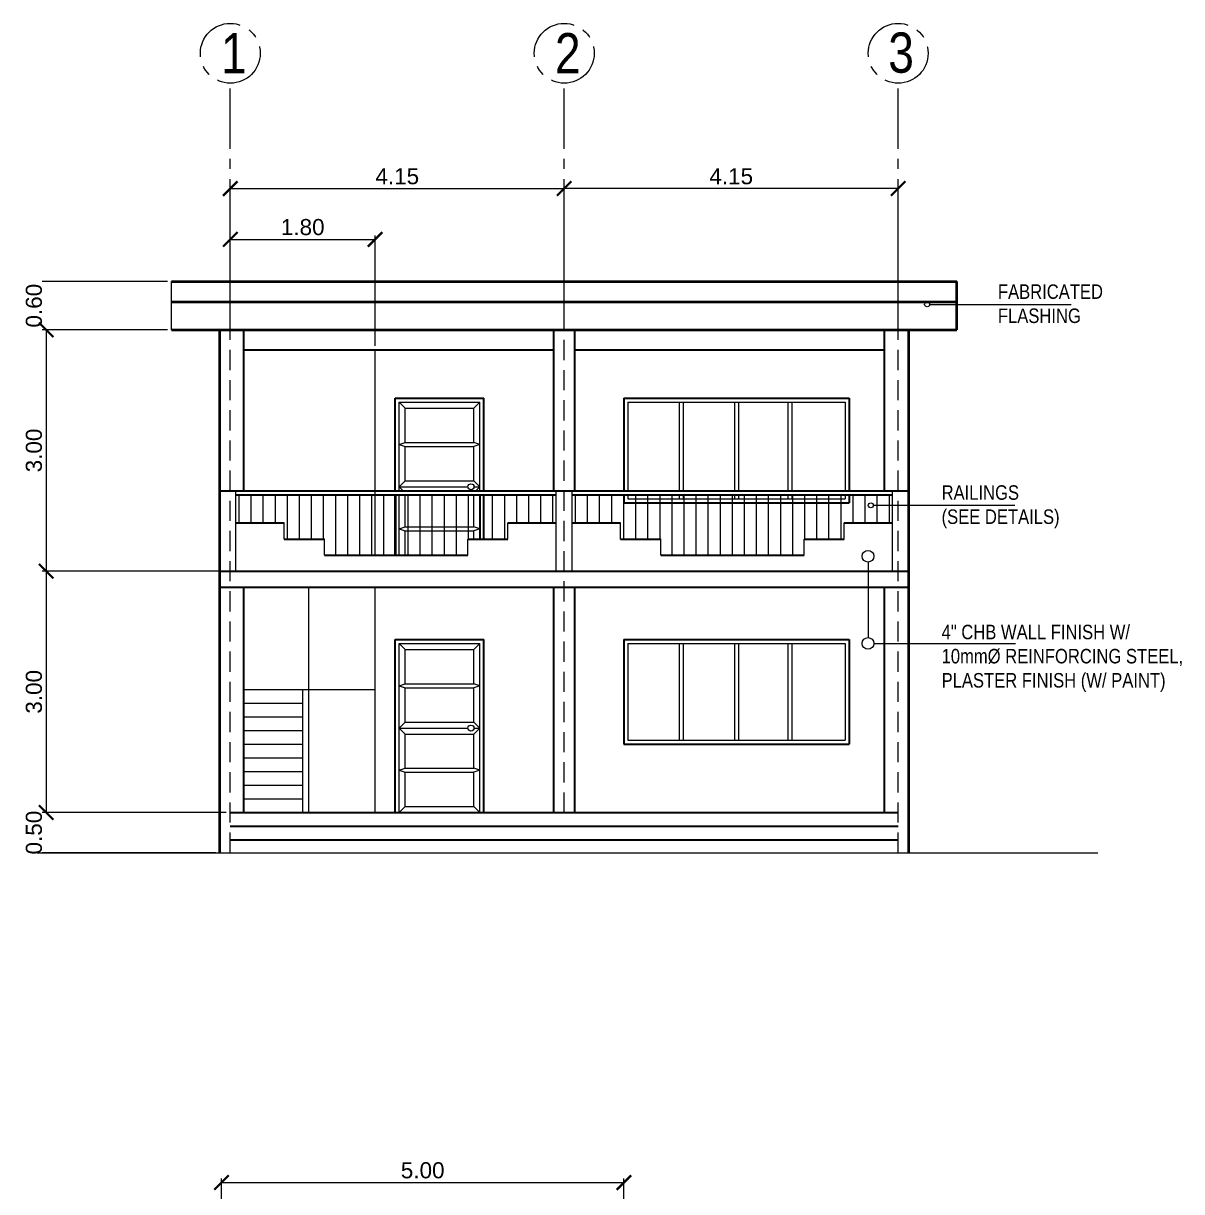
# Model space of a CAD drawing. Header units: metres. Extents: x -460 to 31334, y -1777 to 24987.
# Drawn here: x 162.92 to 177.31, y -766.1 to -751.57 of the extents above; entities that cross this region are included whole.
import ezdxf

# ---------------------------------------------------------------- set-up
doc = ezdxf.new("R2010")
doc.units = ezdxf.units.M
doc.header["$MEASUREMENT"] = 0
doc.linetypes.add('CENTER2', pattern=[1.125, 0.75, -0.125, 0.125, -0.125])
doc.linetypes.add('DASHED2', pattern=[0.375, 0.25, -0.125])
doc.layers.get('Defpoints').update_dxf_attribs({"color": 2})
doc.layers.add('01 FURNITURE', color=8, linetype='Continuous')
doc.layers.add('Anno_Flr. Level', color=1, linetype='Continuous')
doc.layers.add('Arch_Door', color=1, linetype='Continuous', lineweight=18)
doc.layers.add('DIM', color=8, linetype='Continuous', lineweight=5)
doc.styles.add('AN100', font='ARIALN.TTF', dxfattribs={"height": 0.25})
doc.styles.get("Standard").update_dxf_attribs({"font": 'arial.ttf'})
doc.dimstyles.new('elev', dxfattribs={"dimtxt": 0.2, "dimasz": 0.18, "dimexe": 0.05, "dimexo": 0.05, "dimgap": 0.05, "dimtad": 1, "dimzin": 0, "dimdsep": 46, "dimtxsty": 'Standard', "dimblk": 'ARCHTICK', "dimcen": 0.025, "dimclrd": 256, "dimclre": 256, "dimadec": 0, "dimazin": 0, "dimtfac": 1, "dimtix": 1, "dimtofl": 0, "dimtmove": 0, "dimatfit": 3, "dimldrblk": 'ARCHTICK', "dimfxl": 0.1, "dimtolj": 1, "dimtzin": 0, "dimlwd": -1, "dimlwe": -1, "dimarcsym": 0})

# ---------------------------------------------------------------- blocks, each defined once
blk = doc.blocks.new('_ArchTick')
at = {"color": 0, "linetype": 'ByBlock', "const_width": 0.15}
blk.add_lwpolyline([(-0.5, -0.5), (0.5, 0.5)], dxfattribs=at)
blk = doc.blocks.new('*D326')
at = {"layer": 'Defpoints', "color": 0, "transparency": 16777216}
for p in [(169.639, -753.628), (165.489, -755.384), (169.639, -755.384)]:
    blk.add_point(p, dxfattribs=at)
at = {"layer": 'DIM', "transparency": 16777216}
for p, q in [((165.489, -755.334), (165.489, -753.578)), ((169.639, -755.334), (169.639, -753.578)), ((165.489, -753.628), (169.639, -753.628))]:
    blk.add_line(p, q, dxfattribs=at)
at = {"layer": 'DIM', "transparency": 16777216, "xscale": 0.18, "yscale": 0.18, "zscale": 0.18, "rotation": 180}
blk.add_blockref('_ArchTick', (165.489, -753.628), dxfattribs=at)
at = {"layer": 'DIM', "transparency": 16777216, "xscale": 0.18, "yscale": 0.18, "zscale": 0.18}
blk.add_blockref('_ArchTick', (169.639, -753.628), dxfattribs=at)
at = {"layer": 'DIM', "color": 0, "lineweight": 9, "transparency": 16777216, "insert": (167.564, -753.476), "char_height": 0.2, "attachment_point": 5}
blk.add_mtext('\\A1;4.15', dxfattribs=at)
blk = doc.blocks.new('*D327')
at = {"layer": 'Defpoints', "color": 0, "transparency": 16777216}
for p in [(169.639, -753.628), (169.639, -755.384), (173.789, -755.384)]:
    blk.add_point(p, dxfattribs=at)
at = {"layer": 'DIM', "transparency": 16777216}
for p, q in [((169.639, -755.334), (169.639, -753.578)), ((173.789, -755.334), (173.789, -753.578)), ((173.789, -753.628), (169.639, -753.628))]:
    blk.add_line(p, q, dxfattribs=at)
at = {"layer": 'DIM', "transparency": 16777216, "xscale": 0.18, "yscale": 0.18, "zscale": 0.18, "rotation": 180}
blk.add_blockref('_ArchTick', (169.639, -753.628), dxfattribs=at)
at = {"layer": 'DIM', "transparency": 16777216, "xscale": 0.18, "yscale": 0.18, "zscale": 0.18}
blk.add_blockref('_ArchTick', (173.789, -753.628), dxfattribs=at)
at = {"layer": 'DIM', "color": 0, "lineweight": 9, "transparency": 16777216, "insert": (171.714, -753.476), "char_height": 0.2, "attachment_point": 5}
blk.add_mtext('\\A1;4.15', dxfattribs=at)
blk = doc.blocks.new('*D328')
at = {"layer": 'Defpoints', "color": 0, "transparency": 16777216}
for p in [(165.489, -758.384), (163.201, -761.384), (165.489, -761.384)]:
    blk.add_point(p, dxfattribs=at)
at = {"layer": 'DIM', "transparency": 16777216}
for p, q in [((165.439, -758.384), (163.151, -758.384)), ((163.201, -758.384), (163.201, -761.384)), ((165.439, -761.384), (163.151, -761.384))]:
    blk.add_line(p, q, dxfattribs=at)
at = {"layer": 'DIM', "transparency": 16777216, "xscale": 0.18, "yscale": 0.18, "zscale": 0.18}
for p, rotation in [((163.201, -758.384), 90), ((163.201, -761.384), 270)]:
    blk.add_blockref('_ArchTick', p, dxfattribs=dict(at, rotation=rotation))
at = {"layer": 'DIM', "color": 0, "lineweight": 9, "transparency": 16777216, "insert": (163.049, -759.884), "char_height": 0.2, "attachment_point": 5, "rotation": 90}
blk.add_mtext('\\A1;3.00', dxfattribs=at)
blk = doc.blocks.new('*D329')
at = {"layer": 'Defpoints', "color": 0, "transparency": 16777216}
for p in [(165.359, -761.384), (163.201, -761.884), (165.359, -761.884)]:
    blk.add_point(p, dxfattribs=at)
at = {"layer": 'DIM', "transparency": 16777216}
for p, q in [((165.309, -761.384), (163.151, -761.384)), ((165.309, -761.884), (163.151, -761.884))]:
    blk.add_line(p, q, dxfattribs=at)
at = {"layer": 'DIM', "color": 0, "lineweight": 9, "transparency": 16777216, "insert": (163.049, -761.634), "char_height": 0.2, "attachment_point": 5, "rotation": 90}
blk.add_mtext('\\A1;0.50', dxfattribs=at)
blk = doc.blocks.new('*D330')
at = {"layer": 'Defpoints', "color": 0, "transparency": 16777216}
for p in [(167.289, -754.26), (165.489, -755.384), (167.289, -755.634)]:
    blk.add_point(p, dxfattribs=at)
at = {"layer": 'DIM', "transparency": 16777216}
for p, q in [((165.489, -755.334), (165.489, -754.21)), ((165.489, -754.26), (167.289, -754.26)), ((167.289, -755.584), (167.289, -754.21))]:
    blk.add_line(p, q, dxfattribs=at)
at = {"layer": 'DIM', "transparency": 16777216, "xscale": 0.18, "yscale": 0.18, "zscale": 0.18, "rotation": 180}
blk.add_blockref('_ArchTick', (165.489, -754.26), dxfattribs=at)
at = {"layer": 'DIM', "transparency": 16777216, "xscale": 0.18, "yscale": 0.18, "zscale": 0.18}
blk.add_blockref('_ArchTick', (167.289, -754.26), dxfattribs=at)
at = {"layer": 'DIM', "color": 0, "lineweight": 9, "transparency": 16777216, "insert": (166.389, -754.108), "char_height": 0.2, "attachment_point": 5}
blk.add_mtext('\\A1;1.80', dxfattribs=at)
blk = doc.blocks.new('*D333')
at = {"layer": 'Defpoints', "color": 0, "transparency": 16777216}
for p in [(164.759, -755.384), (163.201, -758.384), (165.359, -758.384)]:
    blk.add_point(p, dxfattribs=at)
at = {"layer": 'DIM', "transparency": 16777216}
for p, q in [((164.709, -755.384), (163.151, -755.384)), ((163.201, -755.384), (163.201, -758.384)), ((165.309, -758.384), (163.151, -758.384))]:
    blk.add_line(p, q, dxfattribs=at)
at = {"layer": 'DIM', "transparency": 16777216, "xscale": 0.18, "yscale": 0.18, "zscale": 0.18}
for p, rotation in [((163.201, -755.384), 90), ((163.201, -758.384), 270)]:
    blk.add_blockref('_ArchTick', p, dxfattribs=dict(at, rotation=rotation))
at = {"layer": 'DIM', "color": 0, "lineweight": 9, "transparency": 16777216, "insert": (163.049, -756.884), "char_height": 0.2, "attachment_point": 5, "rotation": 90}
blk.add_mtext('\\A1;3.00', dxfattribs=at)
blk = doc.blocks.new('*D334')
at = {"layer": 'Defpoints', "color": 0, "transparency": 16777216}
for p in [(170.38, -765.985), (165.38, -767.403), (170.38, -768.803)]:
    blk.add_point(p, dxfattribs=at)
at = {"layer": 'DIM', "transparency": 16777216}
for p, q in [((165.38, -767.353), (165.38, -765.935)), ((165.38, -765.985), (170.38, -765.985)), ((170.38, -768.753), (170.38, -765.935))]:
    blk.add_line(p, q, dxfattribs=at)
at = {"layer": 'DIM', "transparency": 16777216, "xscale": 0.18, "yscale": 0.18, "zscale": 0.18, "rotation": 180}
blk.add_blockref('_ArchTick', (165.38, -765.985), dxfattribs=at)
at = {"layer": 'DIM', "transparency": 16777216, "xscale": 0.18, "yscale": 0.18, "zscale": 0.18}
blk.add_blockref('_ArchTick', (170.38, -765.985), dxfattribs=at)
at = {"layer": 'DIM', "color": 0, "lineweight": 9, "transparency": 16777216, "insert": (167.88, -765.833), "char_height": 0.2, "attachment_point": 5}
blk.add_mtext('\\A1;5.00', dxfattribs=at)
blk = doc.blocks.new('*D416')
at = {"layer": 'Defpoints', "color": 0, "transparency": 16777216}
for p in [(164.759, -754.784), (163.201, -755.384), (164.759, -755.384)]:
    blk.add_point(p, dxfattribs=at)
at = {"layer": 'DIM', "transparency": 16777216}
for p, q in [((164.709, -754.784), (163.151, -754.784)), ((164.709, -755.384), (163.151, -755.384))]:
    blk.add_line(p, q, dxfattribs=at)
at = {"layer": 'DIM', "color": 0, "lineweight": 9, "transparency": 16777216, "insert": (163.049, -755.084), "char_height": 0.2, "attachment_point": 5, "rotation": 90}
blk.add_mtext('\\A1;0.60', dxfattribs=at)

msp = doc.modelspace()

# ---------------------------------------------------------------- linework, layer by layer
at = {"color": 8, "linetype": 'DASHED2', "ltscale": 0.5}
msp.add_line((167.58917, -757.33447), (167.63679, -757.38447), dxfattribs=at)
at = {"layer": '01 FURNITURE', "color": 18, "linetype": 'CENTER2', "lineweight": 9, "true_color": 0x000000}
for p, q in [((165.48917, -755.38447), (165.48917, -752.31838)), ((169.63917, -755.38447), (169.63917, -752.31838)), ((173.78917, -755.38447), (173.78917, -752.31838))]:
    msp.add_line(p, q, dxfattribs=at)
at = {"layer": '01 FURNITURE', "color": 4, "lineweight": 40}
for p, q in [((164.75917, -754.78447), (174.51917, -754.78447)), ((174.51917, -755.38447), (174.51917, -754.78447)), ((164.75917, -755.03447), (174.51917, -755.03447)), ((164.75917, -755.38447), (174.51917, -755.38447))]:
    msp.add_line(p, q, dxfattribs=at)
at = {"layer": '01 FURNITURE', "color": 4, "lineweight": 9}
msp.add_line((164.75917, -755.38447), (164.75917, -754.78447), dxfattribs=at)
at = {"layer": '01 FURNITURE', "color": 18, "lineweight": 9, "true_color": 0x000000}
for p, q in [((174.17888, -755.06804), (175.93903, -755.06804)), ((173.47916, -757.56549), (175.23931, -757.56549))]:
    msp.add_line(p, q, dxfattribs=at)
at = {"layer": '01 FURNITURE', "color": 250, "linetype": 'DASHED2', "lineweight": 9}
for p, q in [((165.48917, -761.88447), (165.48917, -755.38447)), ((169.63917, -761.38447), (169.63917, -755.38447)), ((173.78917, -761.88447), (173.78917, -755.38447))]:
    msp.add_line(p, q, dxfattribs=at)
at = {"layer": '01 FURNITURE', "color": 1, "lineweight": 30}
for p, q in [((165.65917, -757.38447), (165.65917, -755.38447)), ((169.50917, -757.38447), (169.50917, -755.38447)), ((169.76917, -757.38447), (169.76917, -755.38447)), ((173.61917, -757.38447), (173.61917, -755.38447)), ((165.65917, -755.63447), (169.50917, -755.63447)), ((169.76917, -755.63447), (173.61917, -755.63447)), ((165.35917, -761.88447), (165.35917, -757.38447)), ((165.55917, -757.78447), (166.15917, -757.78447)), ((168.93917, -757.78447), (169.53917, -757.78447)), ((169.73917, -757.78447), (170.33917, -757.78447)), ((173.11917, -757.78447), (173.71917, -757.78447)), ((166.15917, -757.98447), (166.65917, -757.98447)), ((168.43917, -757.98447), (168.93917, -757.98447)), ((170.33917, -757.98447), (170.83917, -757.98447)), ((172.61917, -757.98447), (173.11917, -757.98447)), ((166.65917, -758.18447), (168.43917, -758.18447)), ((170.83917, -758.18447), (172.61917, -758.18447)), ((165.35917, -758.38447), (173.91917, -758.38447)), ((165.35917, -758.58447), (173.91917, -758.58447)), ((165.65917, -761.38447), (165.65917, -758.58447)), ((169.50917, -761.38447), (169.50917, -758.58447)), ((169.76917, -761.38447), (169.76917, -758.58447)), ((173.61917, -761.38447), (173.61917, -758.58447)), ((165.48917, -761.38447), (173.78917, -761.38447)), ((165.48917, -761.55447), (173.78917, -761.55447)), ((165.48917, -761.72447), (173.78917, -761.72447))]:
    msp.add_line(p, q, dxfattribs=at)
at = {"layer": '01 FURNITURE', "color": 250, "lineweight": 9}
for p, q in [((167.28917, -758.18447), (167.28917, -755.63447)), ((165.55917, -758.38447), (165.55917, -757.38447)), ((169.53917, -758.38447), (169.53917, -757.38447)), ((169.73917, -758.38447), (169.73917, -757.38447)), ((173.71917, -758.38447), (173.71917, -757.38447)), ((166.15917, -757.98447), (166.15917, -757.78447)), ((168.93917, -757.98447), (168.93917, -757.78447)), ((170.33917, -757.98447), (170.33917, -757.78447)), ((173.11917, -757.98447), (173.11917, -757.78447)), ((166.65917, -758.18447), (166.65917, -757.98094)), ((168.43917, -758.18447), (168.43917, -757.98447)), ((170.83917, -758.18447), (170.83917, -757.98094)), ((172.61917, -758.18447), (172.61917, -757.98447)), ((166.46417, -761.38447), (166.46417, -758.58447)), ((167.28917, -761.38447), (167.28917, -758.58447)), ((165.65917, -759.85447), (167.28917, -759.85447)), ((166.38917, -761.38447), (166.38917, -759.85447)), ((165.65917, -760.02447), (166.38917, -760.02447)), ((165.65917, -760.19447), (166.38917, -760.19447)), ((165.65917, -760.36447), (166.38917, -760.36447)), ((165.65917, -760.53447), (166.38917, -760.53447)), ((165.65917, -760.70447), (166.38917, -760.70447)), ((165.65917, -760.87447), (166.38917, -760.87447)), ((165.65917, -761.04447), (166.38917, -761.04447)), ((165.65917, -761.21447), (166.38917, -761.21447))]:
    msp.add_line(p, q, dxfattribs=at)
at = {"layer": '01 FURNITURE', "color": 3, "lineweight": 30}
for p, q in [((167.53917, -756.23447), (168.63917, -756.23447)), ((167.53917, -757.38447), (167.53917, -756.23447)), ((168.63917, -757.38447), (168.63917, -756.23447)), ((170.37917, -756.23447), (173.17917, -756.23447)), ((170.37917, -756.23447), (170.37917, -757.38447)), ((173.17917, -756.23447), (173.17917, -757.38447)), ((165.35917, -757.38447), (173.91917, -757.38447)), ((165.55917, -757.43447), (169.53917, -757.43447)), ((167.53917, -758.18447), (167.53917, -757.43447)), ((168.63917, -757.98447), (168.63917, -757.43447)), ((169.73917, -757.43447), (173.71917, -757.43447)), ((170.37917, -757.43447), (170.37917, -757.53447)), ((173.17917, -757.43447), (173.17917, -757.53447)), ((170.37917, -757.53447), (173.17917, -757.53447)), ((167.53917, -759.23447), (168.63917, -759.23447)), ((167.53917, -761.38447), (167.53917, -759.23447)), ((168.63917, -761.38447), (168.63917, -759.23447)), ((170.37917, -759.23447), (173.17917, -759.23447)), ((170.37917, -759.23447), (170.37917, -760.53447)), ((173.17917, -759.23447), (173.17917, -760.53447)), ((170.37917, -760.53447), (173.17917, -760.53447))]:
    msp.add_line(p, q, dxfattribs=at)
at = {"layer": '01 FURNITURE', "color": 1, "lineweight": 18}
for p, q in [((167.58917, -756.28447), (168.58917, -756.28447)), ((167.58917, -757.38447), (167.58917, -756.28447)), ((168.58917, -757.38447), (168.58917, -756.28447)), ((170.42917, -756.28447), (173.12917, -756.28447)), ((170.42917, -756.28447), (170.42917, -757.38447)), ((171.06667, -756.28447), (171.06667, -757.38447)), ((171.11667, -756.28447), (171.11667, -757.38447)), ((171.75417, -756.28447), (171.75417, -757.38447)), ((171.80417, -756.28447), (171.80417, -757.38447)), ((172.41667, -756.28447), (172.41667, -757.38447)), ((172.46667, -756.28447), (172.46667, -757.38447)), ((173.12917, -756.28447), (173.12917, -757.38447)), ((167.58917, -758.18447), (167.58917, -757.43447)), ((168.58917, -757.98447), (168.58917, -757.43447)), ((170.42917, -757.43447), (170.42917, -757.48447)), ((170.42917, -757.48447), (173.12917, -757.48447)), ((171.06667, -757.43447), (171.06667, -757.48447)), ((171.11667, -757.43447), (171.11667, -757.48447)), ((171.75417, -757.43447), (171.75417, -757.48447)), ((171.80417, -757.43447), (171.80417, -757.48447)), ((172.41667, -757.43447), (172.41667, -757.48447)), ((172.46667, -757.43447), (172.46667, -757.48447)), ((173.12917, -757.43447), (173.12917, -757.48447)), ((167.58917, -761.38447), (167.58917, -759.28447)), ((167.58917, -759.28447), (168.58917, -759.28447)), ((168.58917, -761.38447), (168.58917, -759.28447)), ((170.42917, -759.28447), (173.12917, -759.28447)), ((170.42917, -759.28447), (170.42917, -760.48447)), ((171.06667, -759.28447), (171.06667, -760.48447)), ((171.11667, -759.28447), (171.11667, -760.48447)), ((171.75417, -759.28447), (171.75417, -760.48447)), ((171.80417, -759.28447), (171.80417, -760.48447)), ((172.41667, -759.28447), (172.41667, -760.48447)), ((172.46667, -759.28447), (172.46667, -760.48447)), ((173.12917, -759.28447), (173.12917, -760.48447)), ((170.42917, -760.48447), (173.12917, -760.48447))]:
    msp.add_line(p, q, dxfattribs=at)
at = {"layer": '01 FURNITURE', "color": 3, "lineweight": 20}
for p, q in [((167.66417, -756.35947), (167.58917, -756.28447)), ((168.51417, -756.35947), (168.58917, -756.28447)), ((167.66417, -756.35947), (168.51417, -756.35947)), ((167.66417, -756.78447), (167.66417, -756.35947)), ((168.51417, -756.78447), (168.51417, -756.35947)), ((167.58917, -756.80947), (167.66417, -756.78447)), ((167.58917, -756.80947), (167.66417, -756.83447)), ((167.66417, -756.78447), (168.51417, -756.78447)), ((167.66417, -757.25947), (167.66417, -756.83447)), ((167.66417, -756.83447), (168.51417, -756.83447)), ((168.58917, -756.80947), (168.51417, -756.78447)), ((168.58917, -756.80947), (168.51417, -756.83447)), ((168.51417, -757.25947), (168.51417, -756.83447)), ((167.58917, -757.33447), (167.66417, -757.25947)), ((167.58917, -757.33447), (168.44307, -757.33447)), ((167.63917, -757.38447), (167.58917, -757.33447)), ((167.66417, -757.25947), (168.51417, -757.25947)), ((168.51417, -757.25947), (168.58917, -757.33447)), ((168.5164, -757.33447), (168.58917, -757.33447)), ((168.58917, -757.33447), (168.53917, -757.38447)), ((167.66417, -757.83447), (167.66417, -757.43447)), ((168.51417, -757.83447), (168.51417, -757.43447)), ((167.58917, -757.85947), (167.66417, -757.83447)), ((167.58917, -757.85947), (167.66417, -757.88447)), ((167.66417, -757.83447), (168.51417, -757.83447)), ((167.66417, -758.18447), (167.66417, -757.88447)), ((167.66417, -757.88447), (168.51417, -757.88447)), ((168.58917, -757.85947), (168.51417, -757.83447)), ((168.58917, -757.85947), (168.51417, -757.88447)), ((168.51417, -757.98447), (168.51417, -757.88447)), ((167.66417, -759.35947), (167.58917, -759.28447)), ((167.66417, -759.35947), (168.51417, -759.35947)), ((167.66417, -759.78447), (167.66417, -759.35947)), ((168.51417, -759.35947), (168.58917, -759.28447)), ((168.51417, -759.78447), (168.51417, -759.35947)), ((167.58917, -759.80947), (167.66417, -759.78447)), ((167.58917, -759.80947), (167.66417, -759.83447)), ((167.66417, -759.78447), (168.51417, -759.78447)), ((168.58917, -759.80947), (168.51417, -759.78447)), ((168.58917, -759.80947), (168.51417, -759.83447)), ((167.66417, -760.25947), (167.66417, -759.83447)), ((167.66417, -759.83447), (168.51417, -759.83447)), ((168.51417, -760.25947), (168.51417, -759.83447)), ((167.58917, -760.33447), (167.66417, -760.25947)), ((167.66417, -760.25947), (168.51417, -760.25947)), ((168.51417, -760.25947), (168.58917, -760.33447)), ((167.58917, -760.33447), (168.44307, -760.33447)), ((167.66417, -760.40947), (167.58917, -760.33447)), ((168.58917, -760.33447), (168.51417, -760.40947)), ((168.5164, -760.33447), (168.58917, -760.33447)), ((167.66417, -760.83447), (167.66417, -760.40947)), ((167.66417, -760.40947), (168.51417, -760.40947)), ((168.51417, -760.83447), (168.51417, -760.40947)), ((167.58917, -760.85947), (167.66417, -760.83447)), ((167.66417, -760.83447), (168.51417, -760.83447)), ((168.58917, -760.85947), (168.51417, -760.83447)), ((167.58917, -760.85947), (167.66417, -760.88447)), ((167.66417, -761.30947), (167.66417, -760.88447)), ((167.66417, -760.88447), (168.51417, -760.88447)), ((168.58917, -760.85947), (168.51417, -760.88447)), ((168.51417, -761.30947), (168.51417, -760.88447)), ((167.58917, -761.38447), (167.66417, -761.30947)), ((167.66417, -761.30947), (168.51417, -761.30947)), ((168.58917, -761.38447), (168.51417, -761.30947))]:
    msp.add_line(p, q, dxfattribs=at)
at = {"layer": '01 FURNITURE', "color": 4, "lineweight": 20}
for p, q in [((165.59917, -757.78447), (165.59917, -757.43447)), ((165.74917, -757.78447), (165.74917, -757.43447)), ((165.89917, -757.78447), (165.89917, -757.43447)), ((166.04917, -757.78447), (166.04917, -757.43447)), ((166.19917, -757.98447), (166.19917, -757.43447)), ((166.34917, -757.98447), (166.34917, -757.43447)), ((166.49917, -757.98447), (166.49917, -757.43447)), ((166.64917, -757.98447), (166.64917, -757.43447)), ((166.79917, -758.18447), (166.79917, -757.43447)), ((166.94917, -758.18447), (166.94917, -757.43447)), ((167.09917, -758.18447), (167.09917, -757.43447)), ((167.24917, -758.18447), (167.24917, -757.43447)), ((167.39917, -758.18447), (167.39917, -757.43447)), ((167.54917, -758.18447), (167.54917, -757.43447)), ((167.69917, -758.18447), (167.69917, -757.43447)), ((167.84917, -758.18447), (167.84917, -757.43447)), ((167.99917, -758.18447), (167.99917, -757.43447)), ((168.14917, -758.18447), (168.14917, -757.43447)), ((168.29917, -758.18447), (168.29917, -757.43447)), ((168.44917, -757.98447), (168.44917, -757.43447)), ((168.59917, -757.98447), (168.59917, -757.43447)), ((168.74917, -757.98447), (168.74917, -757.43447)), ((168.89917, -757.98447), (168.89917, -757.43447)), ((169.04917, -757.78447), (169.04917, -757.43447)), ((169.19917, -757.78447), (169.19917, -757.43447)), ((169.34917, -757.78447), (169.34917, -757.43447)), ((169.49917, -757.78447), (169.49917, -757.43447)), ((169.77917, -757.78447), (169.77917, -757.43447)), ((169.92917, -757.78447), (169.92917, -757.43447)), ((170.07917, -757.78447), (170.07917, -757.43447)), ((170.22917, -757.78447), (170.22917, -757.43447)), ((170.37917, -757.98447), (170.37917, -757.43447)), ((170.52917, -757.98447), (170.52917, -757.43447)), ((170.67917, -757.98447), (170.67917, -757.43447)), ((170.82917, -757.98447), (170.82917, -757.43447)), ((170.97917, -758.18447), (170.97917, -757.43447)), ((171.12917, -758.18447), (171.12917, -757.43447)), ((171.27917, -758.18447), (171.27917, -757.43447)), ((171.42917, -758.18447), (171.42917, -757.43447)), ((171.57917, -758.18447), (171.57917, -757.43447)), ((171.72917, -758.18447), (171.72917, -757.43447)), ((171.87917, -758.18447), (171.87917, -757.43447)), ((172.02917, -758.18447), (172.02917, -757.43447)), ((172.17917, -758.18447), (172.17917, -757.43447)), ((172.32917, -758.18447), (172.32917, -757.43447)), ((172.47917, -758.18447), (172.47917, -757.43447)), ((172.62917, -757.98447), (172.62917, -757.43447)), ((172.77917, -757.98447), (172.77917, -757.43447)), ((172.92917, -757.98447), (172.92917, -757.43447)), ((173.07917, -757.98447), (173.07917, -757.43447)), ((173.22917, -757.78447), (173.22917, -757.43447)), ((173.37917, -757.78447), (173.37917, -757.43447)), ((173.52917, -757.78447), (173.52917, -757.43447)), ((173.67917, -757.78447), (173.67917, -757.43447))]:
    msp.add_line(p, q, dxfattribs=at)
at = {"layer": '01 FURNITURE', "color": 1, "lineweight": 9}
msp.add_line((163.088, -761.88447), (176.27119, -761.88447), dxfattribs=at)
at = {"layer": '01 FURNITURE', "color": 4, "lineweight": 40}
for points in [[(165.35917, -761.88447), (165.35917, -755.38447)], [(173.91917, -755.38447), (173.91917, -761.88447)]]:
    msp.add_lwpolyline(points, dxfattribs=at)
at = {"layer": '01 FURNITURE', "color": 18, "lineweight": 9, "true_color": 0x000000}
for points in [[(173.41401, -758.27145), (173.41401, -759.21025)], [(173.48658, -759.28282), (175.2467, -759.28282)]]:
    msp.add_lwpolyline(points, dxfattribs=at)
at = {"layer": '01 FURNITURE', "color": 18, "linetype": 'CENTER2', "lineweight": 9, "true_color": 0x000000}
for centre in [(165.48917, -751.94646), (169.63917, -751.94646), (173.78917, -751.94646)]:
    msp.add_circle(centre, 0.37192, dxfattribs=at)
at = {"layer": '01 FURNITURE', "color": 18, "lineweight": 9, "true_color": 0x000000}
for centre, radius in [((174.14833, -755.06804), 0.03055), ((173.44861, -757.56549), 0.03055), ((173.41401, -758.19888), 0.07257), ((173.41401, -759.28282), 0.07257)]:
    msp.add_circle(centre, radius, dxfattribs=at)
at = {"layer": '01 FURNITURE', "color": 4, "lineweight": 9}
for centre in [(168.47974, -757.33447), (168.47974, -760.33447)]:
    msp.add_circle(centre, 0.03667, dxfattribs=at)

# ---------------------------------------------------------------- texts
at = {"layer": 'Anno_Flr. Level', "color": 1, "lineweight": 9, "char_height": 0.18, "width": 3.0536596, "attachment_point": 1}
for s, insert in [('\\A1;{\\fArial Narrow|b0|i0|c0|p34;FABRICATED \\PFLASHING }', (175.02827, -754.81923)), ('\\A1;{\\fArial Narrow|b0|i0|c0|p34;RAILINGS \\P(SEE DETAILS) }', (174.32855, -757.31669)), ('\\A1;{\\fArial Narrow|b0|i0|c0|p34;4" CHB WALL FINISH W/ 10mmØ REINFORCING STEEL, PLASTER FINISH (W/ PAINT) }', (174.32855, -759.05052))]:
    msp.add_mtext(s, dxfattribs=dict(at, insert=insert))
at = {"layer": 'Arch_Door', "color": 5, "linetype": 'Continuous', "char_height": 0.5, "width": 0.1151731, "attachment_point": 1, "style": 'AN100'}
for s, insert in [('{\\C3;2}', (169.52352, -751.69553)), ('{\\C3;3}', (173.66587, -751.68788)), ('{\\C3;1}', (165.37352, -751.69553))]:
    msp.add_mtext(s, dxfattribs=dict(at, insert=insert))

# ---------------------------------------------------------------- dimensions: what is measured, and where the dimension line sits
at = {"layer": 'DIM', "color": 0, "lineweight": 9}
for base, p1, p2, picture, middle in [((169.63917, -753.62791), (165.48917, -755.38447), (169.63917, -755.38447), '*D326', (167.56417, -753.47579)), ((169.63917, -753.62791), (173.78917, -755.38447), (169.63917, -755.38447), '*D327', (171.71417, -753.47579)), ((167.28917, -754.26), (165.48917, -755.38447), (167.28917, -755.63447), '*D330', (166.38917, -754.10788)), ((170.37963, -765.98463), (165.37963, -767.40298), (170.37963, -768.80298), '*D334', (167.87963, -765.83252))]:
    dim = msp.add_linear_dim(base=base, p1=p1, p2=p2, dimstyle='elev', dxfattribs=at)
    dim.commit()
    dim.dimension.update_dxf_attribs({"geometry": picture, "text_midpoint": middle})
for base, p1, p2, picture, middle in [((163.20109, -755.38447), (164.75917, -754.78447), (164.75917, -755.38447), '*D416', (163.04897, -755.08447)), ((163.20109, -758.38447), (164.75917, -755.38447), (165.35917, -758.38447), '*D333', (163.0489, -756.88447)), ((163.20109, -761.38447), (165.48917, -758.38447), (165.48917, -761.38447), '*D328', (163.0489, -759.88447)), ((163.20109, -761.88447), (165.35917, -761.38447), (165.35917, -761.88447), '*D329', (163.04897, -761.63447))]:
    dim = msp.add_linear_dim(base=base, p1=p1, p2=p2, angle=90, dimstyle='elev', dxfattribs=at)
    dim.commit()
    dim.dimension.update_dxf_attribs({"geometry": picture, "text_midpoint": middle})

doc.saveas('drawing.dxf')
